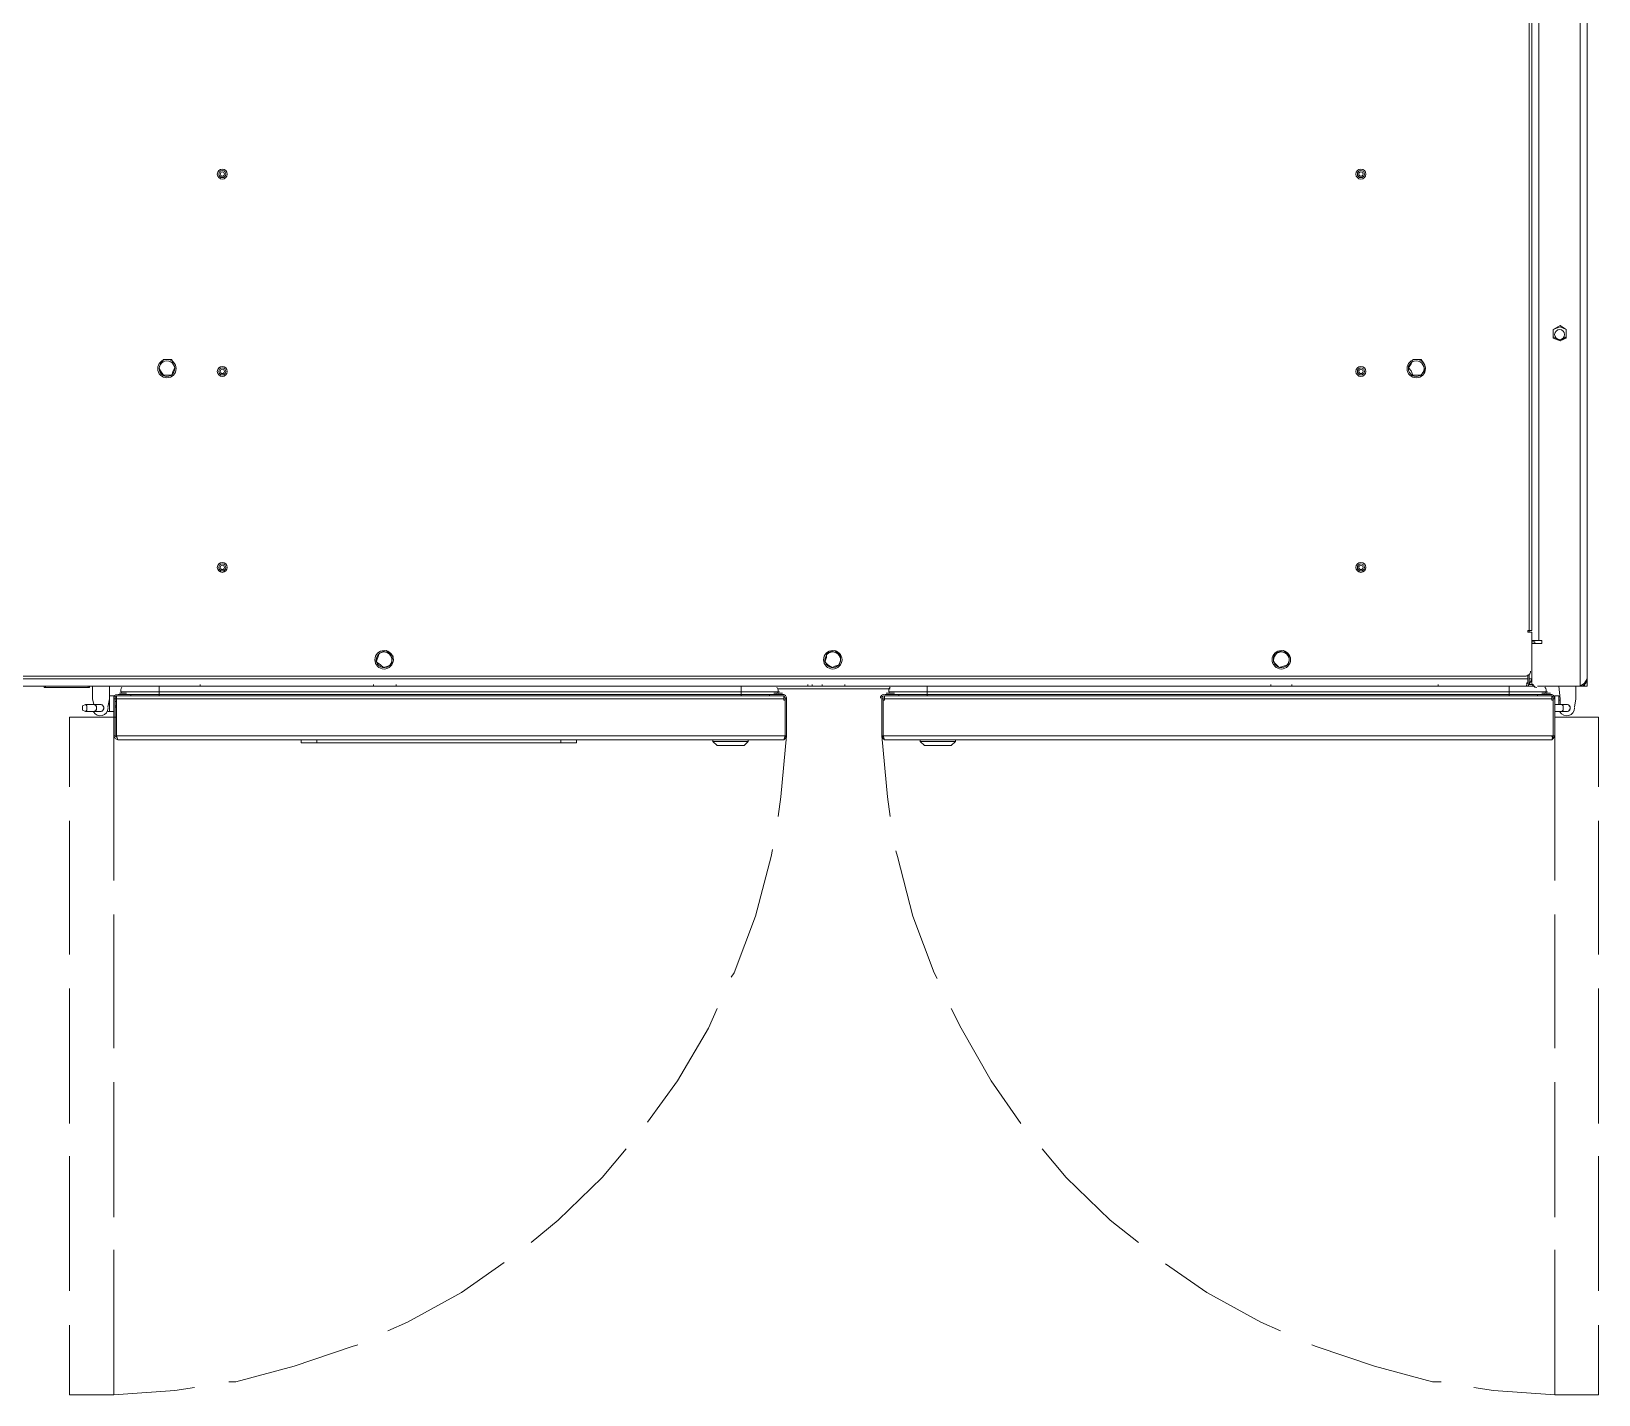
# Model space of a CAD drawing. Extents: x -3450 to 27857, y -1288 to 11880.
# Drawn here: x 25842.6 to 25982.5, y 75.9 to 197.5 of the extents above; entities that cross this region are included whole.
import ezdxf

# ---------------------------------------------------------------- set-up
doc = ezdxf.new("R2010")
doc.units = 0
doc.layers.add('188K-SM-03-F20-MECH-EQ-Y2257103$0$M-EQPM-AD', color=5, linetype='Continuous')

# ---------------------------------------------------------------- blocks, each defined once
blk = doc.blocks.new('188K-SM-03-F20-MECH-EQ-Y2257103$0$A$C9ea2c5c3')
at = {"lineweight": 13}
for points in [[(-1853.8, 2338.3), (-1893, 2338.3), (-1893, 2276.2)], [(-1781.6, 2331.9), (-1799.3, 2334.5), (-1853.8, 2338.3), (-1853.8, 2209.1)], [(-568.1, 2209.1), (-568.1, 2338.3), (-622.6, 2334.5), (-640.3, 2331.9)], [(-568.1, 2338.3), (-528.8, 2338.3), (-528.8, 2276.2)], [(-1637.2, 2293.9), (-1641, 2295.2), (-1692.9, 2312.9), (-1744.8, 2326.9), (-1752.4, 2326.9)], [(-670.7, 2326.9), (-677, 2326.9), (-729, 2312.9), (-780.9, 2295.2), (-786, 2293.9)], [(-1506.7, 2221.7), (-1543.4, 2247.1), (-1591.6, 2273.7), (-1609.3, 2281.3)], [(-812.6, 2281.3), (-830.3, 2273.7), (-878.4, 2247.1), (-916.4, 2220.5)], [(-1893, 2245.8), (-1893, 2125.5)], [(-528.8, 2245.8), (-528.8, 2125.5)], [(-1396.5, 2119.1), (-1418, 2144.5), (-1457.3, 2182.5), (-1482.6, 2202.7)], [(-940.5, 2202.7), (-964.6, 2182.5), (-1003.8, 2144.5), (-1025.4, 2119.1)], [(-1853.8, 2059.6), (-1853.8, 2179.9)], [(-568.1, 2059.6), (-568.1, 2179.9)], [(-1893, 2096.3), (-1893, 1976)], [(-1315.4, 1993.7), (-1324.3, 2011.5), (-1350.9, 2058.3), (-1377.5, 2096.3)], [(-1044.4, 2095.1), (-1071, 2058.3), (-1098.8, 2011.5), (-1106.4, 1993.7)], [(-528.8, 2096.3), (-528.8, 1976)], [(-1853.8, 1910.1), (-1853.8, 2029.2)], [(-568.1, 1910.1), (-568.1, 2029.2)], [(-1266, 1853.1), (-1267.3, 1858.2), (-1281.2, 1911.4), (-1300.2, 1962.1), (-1302.8, 1967.1)], [(-1119.1, 1965.9), (-1121.6, 1962.1), (-1140.6, 1911.4), (-1154.6, 1858.2), (-1155.8, 1851.9)], [(-1893, 1945.6), (-1893, 1826.5)], [(-528.8, 1945.6), (-528.8, 1826.5)], [(-1853.8, 1750.5), (-1853.8, 1879.7)], [(-568.1, 1750.5), (-568.1, 1879.7)], [(-1253.4, 1750.5), (-1258.4, 1805), (-1261, 1822.7)], [(-1160.9, 1822.7), (-1163.4, 1805), (-1168.5, 1750.5)], [(-1893, 1796.1), (-1893, 1734.1), (-1853.8, 1734.1)], [(-528.8, 1796.1), (-528.8, 1734.1), (-570.6, 1734.1)], [(-1853.8, 1750.5), (-1852.5, 1753.1), (-1851.2, 1754.3), (-1852.5, 1750.5)], [(-1852.5, 1717.6), (-1852.5, 1750.5), (-1853.8, 1750.5), (-1853.8, 1717.6)], [(-1851.2, 1751.8), (-1852.5, 1750.5), (-1852.5, 1718.9), (-1851.2, 1718.9), (-1851.2, 1717.6), (-1851.2, 1715.1), (-1255.9, 1715.1), (-1255.9, 1717.6), (-1255.9, 1718.9), (-1254.6, 1718.9), (-1254.6, 1750.5), (-1254.6, 1717.6)], [(-1254.6, 1750.5), (-1852.5, 1750.5)], [(-1851.2, 1754.3), (-1255.9, 1754.3)], [(-1319.2, 1754.3), (-1319.2, 1755.6)], [(-1287.6, 1754.3), (-1287.6, 1755.6)], [(-1254.6, 1750.5), (-1255.9, 1754.3), (-1254.6, 1753.1), (-1253.4, 1750.5)], [(-1253.4, 1717.6), (-1253.4, 1750.5), (-1254.6, 1750.5), (-1254.6, 1751.8)], [(-1168.5, 1717.6), (-1168.5, 1750.5), (-1167.2, 1750.5), (-1166, 1754.3), (-1167.2, 1753.1), (-1168.5, 1750.5)], [(-1167.2, 1717.6), (-1167.2, 1750.5), (-1167.2, 1718.9), (-1166, 1718.9), (-1166, 1717.6), (-1166, 1715.1), (-570.6, 1715.1), (-570.6, 1717.6), (-570.6, 1718.9), (-570.6, 1750.5), (-571.9, 1754.3), (-1166, 1754.3)], [(-1167.2, 1751.8), (-1167.2, 1750.5)], [(-1167.2, 1750.5), (-570.6, 1750.5)], [(-1134.3, 1754.3), (-1134.3, 1755.6)], [(-1102.6, 1754.3), (-1102.6, 1755.6)], [(-735.3, 1754.3), (-735.3, 1756.9), (-749.2, 1756.9), (-967.1, 1756.9), (-981, 1756.9), (-981, 1754.3)], [(-967.1, 1756.9), (-967.1, 1754.3)], [(-749.2, 1754.3), (-749.2, 1756.9)], [(-571.9, 1754.3), (-569.4, 1753.1), (-568.1, 1750.5)], [(-569.4, 1750.5), (-570.6, 1751.8)], [(-570.6, 1717.6), (-569.4, 1717.6), (-569.4, 1750.5), (-568.1, 1750.5), (-568.1, 1717.6)], [(-1872.8, 1706.2), (-1872.8, 1717.6), (-1871.5, 1725.2)], [(-1865.2, 1729), (-1860.1, 1729), (-1853.8, 1729)], [(-1865.2, 1722.7), (-1860.1, 1722.7), (-1853.8, 1722.7)], [(-1860.1, 1729), (-1861.4, 1727.7), (-1861.4, 1726.5), (-1861.4, 1725.2), (-1861.4, 1723.9), (-1860.1, 1722.7)], [(-1858.8, 1722.7), (-1858.8, 1717.6), (-1857.6, 1706.2)], [(-1857.6, 1722.7), (-1857.6, 1715.1), (-1853.8, 1715.1), (-1853.8, 1716.3), (-1853.8, 1717.6), (-1852.5, 1717.6), (-1852.5, 1716.3)], [(-1857.6, 1715.1), (-1857.6, 1722.7), (-1857.6, 1718.9)], [(-1852.5, 1729), (-1852.5, 1729)], [(-1852.5, 1729), (-1852.5, 1727.7)], [(-1852.5, 1723.9), (-1852.5, 1722.7)], [(-1852.5, 1722.7), (-1852.5, 1722.7)], [(-569.4, 1725.2), (-570.6, 1725.2)], [(-569.4, 1723.9), (-570.6, 1723.9)], [(-569.4, 1720.1), (-570.6, 1720.1)], [(-569.4, 1716.3), (-569.4, 1717.6), (-568.1, 1717.6), (-568.1, 1716.3), (-568.1, 1715.1), (-564.3, 1715.1), (-564.3, 1727.7)], [(-568.1, 1729), (-564.3, 1729), (-563, 1729)], [(-564.3, 1729), (-564.3, 1729)], [(-564.3, 1715.1), (-564.3, 1729)], [(-564.3, 1718.9), (-564.3, 1727.7)], [(-564.3, 1727.7), (-564.3, 1727.7)], [(-564.3, 1727.7), (-564.3, 1727.7)], [(-564.3, 1727.7), (-564.3, 1727.7)], [(-564.3, 1706.2), (-564.3, 1717.6), (-563, 1725.2)], [(-556.7, 1729), (-551.6, 1729), (-542.8, 1729), (-540.2, 1727.7), (-540.2, 1726.5), (-540.2, 1725.2), (-540.2, 1723.9), (-542.8, 1722.7), (-551.6, 1722.7), (-556.7, 1722.7)], [(-551.6, 1729), (-551.6, 1727.7), (-552.9, 1727.7), (-552.9, 1726.5), (-552.9, 1725.2), (-552.9, 1723.9), (-551.6, 1723.9), (-551.6, 1722.7)], [(-550.4, 1722.7), (-549.1, 1717.6), (-549.1, 1706.2)], [(-542.8, 1729), (-544, 1727.7), (-544, 1726.5), (-544, 1725.2), (-544, 1723.9), (-542.8, 1722.7)], [(-540.2, 1726.5), (-540.2, 1725.2), (-540.2, 1726.5)], [(-1880.4, 1704.9), (-1880.4, 1706.2), (-1882.9, 1706.2), (-1882.9, 1703.7), (-1882.9, 1706.2), (-1880.4, 1706.2), (-1876.6, 1706.2), (-1880.4, 1703.7), (-1882.9, 1699.9), (-1881.6, 1703.7), (-1879.1, 1706.2), (-1876.6, 1706.2), (-1838.6, 1706.2)], [(-1879.1, 1706.2), (-1879.1, 1704.9)], [(-1876.6, 1706.2), (-1876.6, 477.5)], [(-1857.6, 1718.9), (-1858.8, 1718.9)], [(-1857.6, 1718.9), (-1857.6, 1718.9)], [(-1857.6, 1715.1), (-1857.6, 1715.1)], [(-1851.2, 1717.6), (-1255.9, 1717.6)], [(-1851.2, 1713.8), (-1838.6, 1713.8), (-1838.6, 1715.1), (-1851.2, 1715.1)], [(-1850, 1713.8), (-1850, 1713.8)], [(-1850, 1712.5), (-1842.4, 1712.5)], [(-1848.7, 1715.1), (-1848.7, 1715.1)], [(-1268.6, 1715.1), (-1293.9, 1715.1), (-1293.9, 1713.8), (-1813.2, 1713.8), (-1813.2, 1711.3), (-1847.4, 1711.3)], [(-1847.4, 1712.5), (-1847.4, 1712.5)], [(-1847.4, 1711.3), (-1846.2, 1711.3), (-1813.2, 1711.3), (-1293.9, 1711.3), (-1261, 1711.3), (-1259.7, 1711.3)], [(-1843.6, 1715.1), (-1843.6, 1715.1)], [(-1842.4, 1713.8), (-1842.4, 1713.8)], [(-1266, 1713.8), (-1293.9, 1713.8), (-1813.2, 1713.8), (-1841.1, 1713.8)], [(-1838.6, 1713.8), (-1813.2, 1713.8), (-1813.2, 1715.1), (-1293.9, 1715.1)], [(-1813.2, 1715.1), (-1838.6, 1715.1)], [(-1828.4, 1706.2), (-1836, 1706.2)], [(-1831, 1699.9), (-1833.5, 1699.9), (-1832.2, 1702.4), (-1829.7, 1706.2), (-1825.9, 1706.2), (-193.2, 1706.2)], [(-1829.7, 1696.1), (-1829.7, 1699.9), (-1829.7, 1702.4), (-1828.4, 1706.2), (-1825.9, 1706.2)], [(-1813.2, 1715.1), (-1813.2, 1715.1)], [(-1268.6, 1713.8), (-1293.9, 1713.8), (-1293.9, 1711.3), (-1813.2, 1711.3), (-1813.2, 1706.2)], [(-1813.2, 1713.8), (-1813.2, 1713.8)], [(-1813.2, 1711.3), (-1813.2, 1711.3)], [(-1619.4, 1704.9), (-1619.4, 1706.2), (-1749.9, 1706.2), (-1749.9, 1704.9)], [(-1220.4, 1704.9), (-1220.4, 1706.2), (-1600.4, 1706.2), (-1600.4, 1704.9)], [(-1293.9, 1715.1), (-1293.9, 1715.1)], [(-1293.9, 1713.8), (-1293.9, 1713.8)], [(-1259.7, 1711.3), (-1293.9, 1711.3), (-1293.9, 1706.2)], [(-1293.9, 1711.3), (-1293.9, 1711.3)], [(-1255.9, 1715.1), (-1268.6, 1715.1), (-1268.6, 1713.8), (-1255.9, 1713.8)], [(-1264.8, 1713.8), (-1264.8, 1713.8)], [(-1257.2, 1712.5), (-1264.8, 1712.5)], [(-1263.5, 1715.1), (-1263.5, 1715.1)], [(-1160.9, 1708.7), (-1261, 1708.7)], [(-1259.7, 1712.5), (-1259.7, 1712.5)], [(-1258.4, 1715.1), (-1258.4, 1715.1)], [(-1257.2, 1713.8), (-1257.2, 1713.8)], [(-1254.6, 1716.3), (-1254.6, 1717.6), (-1253.4, 1717.6), (-1253.4, 1716.3)], [(-1192.6, 1708.7), (-1229.3, 1708.7)], [(-1229.3, 1708.7), (-1229.3, 1708.7)], [(-1191.3, 1704.9), (-1191.3, 1706.2), (-1200.2, 1706.2), (-1200.2, 1704.9)], [(-1192.6, 1708.7), (-1192.6, 1708.7)], [(-820.2, 1704.9), (-820.2, 1706.2), (-1187.5, 1706.2), (-1187.5, 1704.9)], [(-1168.5, 1716.3), (-1168.5, 1717.6), (-1167.2, 1717.6), (-1167.2, 1716.3)], [(-1166, 1717.6), (-570.6, 1717.6)], [(-1166, 1713.8), (-1153.3, 1713.8), (-1153.3, 1715.1), (-1166, 1715.1)], [(-1164.7, 1713.8), (-1164.7, 1713.8)], [(-1164.7, 1712.5), (-1157.1, 1712.5)], [(-1163.4, 1715.1), (-1163.4, 1715.1)], [(-583.3, 1715.1), (-608.6, 1715.1), (-608.6, 1713.8), (-1128, 1713.8), (-1128, 1711.3), (-1162.2, 1711.3)], [(-1162.2, 1712.5), (-1162.2, 1712.5)], [(-574.4, 1711.3), (-575.7, 1711.3), (-608.6, 1711.3), (-1128, 1711.3), (-1160.9, 1711.3), (-1162.2, 1711.3)], [(-1158.4, 1715.1), (-1158.4, 1715.1)], [(-1157.1, 1713.8), (-1157.1, 1713.8)], [(-580.8, 1713.8), (-608.6, 1713.8), (-1128, 1713.8), (-1155.8, 1713.8)], [(-1153.3, 1713.8), (-1128, 1713.8), (-1128, 1715.1), (-608.6, 1715.1)], [(-1128, 1715.1), (-1153.3, 1715.1)], [(-1128, 1715.1), (-1128, 1715.1)], [(-583.3, 1713.8), (-608.6, 1713.8), (-608.6, 1711.3), (-1128, 1711.3), (-1128, 1706.2)], [(-1128, 1713.8), (-1128, 1713.8)], [(-1128, 1711.3), (-1128, 1711.3)], [(-645.4, 1704.9), (-645.4, 1706.2), (-799.9, 1706.2), (-799.9, 1704.9)], [(-608.6, 1715.1), (-608.6, 1715.1)], [(-608.6, 1713.8), (-608.6, 1713.8)], [(-574.4, 1711.3), (-608.6, 1711.3), (-608.6, 1706.2)], [(-608.6, 1711.3), (-608.6, 1711.3)], [(-571.9, 1715.1), (-583.3, 1715.1), (-583.3, 1713.8), (-571.9, 1713.8)], [(-579.5, 1713.8), (-579.5, 1713.8)], [(-573.2, 1712.5), (-579.5, 1712.5)], [(-578.2, 1715.1), (-578.2, 1715.1)], [(-574.4, 1712.5), (-574.4, 1712.5)], [(-573.2, 1715.1), (-573.2, 1715.1)], [(-573.2, 1713.8), (-573.2, 1713.8)], [(-570.6, 1718.9), (-570.6, 1718.9)], [(-564.3, 1718.9), (-564.3, 1718.9)], [(-564.3, 1718.9), (-564.3, 1718.9)], [(-564.3, 1715.1), (-564.3, 1715.1)], [(-545.3, 1707.5), (-546.6, 1707.5), (-546.6, 1706.2)], [(-507.3, 1706.2), (-507.3, 1707.5), (-545.3, 1707.5), (-545.3, 1706.2)], [(-506, 1706.2), (-506, 1707.5), (-507.3, 1707.5)], [(-1833.5, 475), (-1876.6, 475), (-1876.6, 477.5), (-1879.1, 477.5), (-1881.6, 480.1), (-1882.9, 483.9), (-1882.9, 1699.9), (-1882.9, 1703.7)], [(-1882.9, 1703.7), (-1882.9, 1703.7)], [(-1880.4, 1703.7), (-1881.6, 1703.7)], [(-1831, 1658.1), (-1831, 1656.8), (-1829.7, 1656.8), (-1829.7, 1658.1), (-1833.5, 1658.1), (-1833.5, 1692.3), (-1833.5, 1702.4), (-1832.2, 1702.4)], [(-1833.5, 1702.4), (-1833.5, 1702.4)], [(-1831, 1703.7), (-1832.2, 1702.4)], [(-1828.4, 1703.7), (-1831, 1703.7), (-1831, 1696.1)], [(-189.4, 1699.9), (-1829.7, 1699.9)], [(-191.9, 1697.3), (-1828.4, 1697.3)], [(-1833.5, 1665.7), (-1834.8, 1665.7), (-1836, 1665.7), (-1839.8, 1665.7), (-1842.4, 1665.7), (-1842.4, 1668.2), (-1833.5, 1668.2)], [(-1839.8, 481.3), (-1839.8, 1665.7)], [(-1833.5, 1666.9), (-1836, 1666.9), (-1836, 1668.2)], [(-1831, 1656.8), (-1833.5, 1656.8), (-1833.5, 779), (-1831, 779), (-189.4, 779), (-186.8, 779), (-186.8, 537.1), (-189.4, 537.1), (-190.6, 537.1), (-190.6, 535.8), (-186.8, 535.8), (-186.8, 63.3), (-186.8, 50.7), (-185.6, 50.7), (-185.6, 48.1), (-184.3, 48.1)], [(-1831, 1656.8), (-1831, 779), (-1831, 533.3)], [(-1833.5, 1412.3), (-1833.5, 1412.3)], [(-1833.5, 1371.8), (-1833.5, 1371.8)]]:
    blk.add_lwpolyline(points, dxfattribs=at)
for points in [[(-1319.2, 1755.6), (-1287.6, 1755.6), (-1291.4, 1759.4), (-1315.4, 1759.4)], [(-1134.3, 1755.6), (-1102.6, 1755.6), (-1106.4, 1759.4), (-1130.5, 1759.4)], [(-1834.8, 1704.9), (-1831, 1704.9)], [(-1608, 1689.7), (-1605.5, 1687.2), (-1603, 1684.7), (-1603, 1680.9), (-1604.2, 1677.1), (-1608, 1675.8), (-1611.8, 1674.5), (-1614.4, 1677.1), (-1616.9, 1679.6), (-1616.9, 1683.4), (-1615.6, 1687.2), (-1611.8, 1688.5)], [(-1209, 1689.7), (-1205.2, 1687.2), (-1202.7, 1684.7), (-1204, 1680.9), (-1204, 1677.1), (-1207.8, 1675.8), (-1211.6, 1674.5), (-1214.1, 1677.1), (-1216.6, 1679.6), (-1216.6, 1683.4), (-1215.4, 1687.2), (-1211.6, 1688.5)], [(-808.8, 1689.7), (-806.2, 1687.2), (-802.4, 1684.7), (-803.7, 1680.9), (-805, 1677.1), (-807.5, 1675.8), (-811.3, 1674.5), (-813.8, 1677.1), (-817.6, 1679.6), (-816.4, 1683.4), (-816.4, 1687.2), (-812.6, 1688.5)], [(-1734.7, 1428.8), (-1730.9, 1428.8), (-1727.1, 1428.8), (-1725.8, 1425), (-1723.3, 1422.5), (-1725.8, 1418.7), (-1727.1, 1414.9), (-1730.9, 1414.9), (-1734.7, 1414.9), (-1737.2, 1418.7), (-1738.5, 1422.5), (-1737.2, 1425)], [(-620, 1428.8), (-616.2, 1428.8), (-612.4, 1428.8), (-609.9, 1425), (-608.6, 1422.5), (-609.9, 1418.7), (-612.4, 1414.9), (-616.2, 1414.9), (-620, 1414.9), (-621.3, 1418.7), (-622.6, 1422.5), (-621.3, 1425)], [(-1863.9, 1395.9), (-1858.8, 1398.4), (-1852.5, 1395.9), (-1852.5, 1388.3), (-1858.8, 1384.5), (-1863.9, 1388.3)], [(-1858.8, 1385.7), (-1863.9, 1388.3), (-1863.9, 1394.6), (-1858.8, 1398.4), (-1852.5, 1394.6), (-1852.5, 1388.3)]]:
    blk.add_lwpolyline(points, close=True, dxfattribs=at)
for points in [[(-1616.8, 1684.1, 0.26792), (-1614.5, 1677.5, 0.267952), (-1607.6, 1676.2, 0.267933), (-1603.1, 1681.5, 0.26792), (-1605.4, 1688, 0.267952), (-1612.2, 1689.3, 0.267933)], [(-1216.5, 1684.1, 0.26792), (-1214.2, 1677.5, 0.267952), (-1207.4, 1676.2, 0.267933), (-1202.8, 1681.5, 0.26792), (-1205.1, 1688, 0.267952), (-1212, 1689.3, 0.267933)], [(-816.2, 1684.1, 0.26792), (-813.9, 1677.5, 0.267952), (-807.1, 1676.2, 0.267933), (-802.5, 1681.5, 0.26792), (-804.8, 1688, 0.267952), (-811.7, 1689.3, 0.267933)], [(-1736.3, 1419.6, 0.267961), (-1730.3, 1416.1, 0.267961), (-1724.2, 1419.6, 0.267957), (-1724.2, 1426.6, 0.267961), (-1730.3, 1430.1, 0.267961), (-1736.3, 1426.6, 0.267957)], [(-621.6, 1419.6, 0.267961), (-615.6, 1416.1, 0.267961), (-609.6, 1419.6, 0.267957), (-609.6, 1426.6, 0.267961), (-615.6, 1430.1, 0.267961), (-621.6, 1426.6, 0.267957)]]:
    blk.add_lwpolyline(points, format="xyb", close=True, dxfattribs=at)
for centre, radius in [((-1609.9, 1682.8), 8.23), ((-1209.7, 1682.8), 8.23), ((-809.4, 1682.8), 8.23), ((-1680.9, 1600.4), 4.43), ((-1680.9, 1600.4), 3.17), ((-1680.9, 1600.4), 1.9), ((-665, 1600.4), 4.43), ((-665, 1600.4), 3.17), ((-665, 1600.4), 1.9), ((-1730.3, 1423.1), 8.23), ((-1680.9, 1425.6), 4.43), ((-1680.9, 1425.6), 3.17), ((-1680.9, 1425.6), 1.9), ((-665, 1425.6), 4.43), ((-665, 1425.6), 3.17), ((-665, 1425.6), 1.9), ((-615.6, 1423.1), 8.23), ((-1858.2, 1392.7), 4.43), ((-1858.2, 1392.7), 4.43), ((-1680.9, 1249.6), 4.43), ((-1680.9, 1249.6), 3.17), ((-1680.9, 1249.6), 1.9), ((-665, 1249.6), 4.43), ((-665, 1249.6), 3.17), ((-665, 1249.6), 1.9)]:
    blk.add_circle(centre, radius, dxfattribs=at)
for centre, radius, start, end in [((-1864.5, 1725.8), 6.97, 29.9984, 180.002), ((-1864.5, 1725.8), 3.17, 79.9931, 280.0069), ((-1864.5, 1725.8), 3.17, 89.9957, 270.0043), ((-556.1, 1725.8), 6.97, 29.9984, 180.002), ((-556.1, 1725.8), 3.17, 79.9931, 280.0069), ((-556.1, 1725.8), 3.17, 89.9957, 270.0043), ((-1850.6, 1717), 3.17, 179.9957, 270.0043), ((-1850.6, 1717), 1.9, 179.9909, 270.0091), ((-1845.5, 1714.4), 1.9, 229.803, 310.197), ((-1840.5, 1710.6), 5.7, 162.1019, 215.5869), ((-1837.9, 1703), 4.43, 359.9977, 90.0023), ((-1265.4, 1710.6), 5.7, 324.4131, 17.8981), ((-1255.3, 1717), 1.9, 269.9909, 0.0091), ((-1255.3, 1717), 3.17, 269.9957, 0.0043), ((-1165.3, 1717), 3.17, 179.9957, 270.0043), ((-1165.3, 1717), 1.9, 179.9909, 270.0091), ((-1160.3, 1714.4), 1.9, 229.803, 310.197), ((-1155.2, 1710.6), 5.7, 162.1019, 215.5869), ((-580.1, 1710.6), 5.7, 324.4131, 17.8981), ((-571.3, 1717), 1.9, 269.9909, 0.0091), ((-571.3, 1717), 3.17, 269.9957, 0.0043), ((-1827.8, 1692.9), 4.43, 89.9977, 180.0023)]:
    blk.add_arc(centre, radius, start, end, dxfattribs=at)
blk = doc.blocks.new('188K-SM-03-F20-MECH-EQ-Y2257103')
at = {"layer": '188K-SM-03-F20-MECH-EQ-Y2257103$0$M-EQPM-AD', "lineweight": 0, "ltscale": 0.1, "xscale": 0.1, "yscale": 0.1, "zscale": 0.1, "rotation": 180}
blk.add_blockref('188K-SM-03-F20-MECH-EQ-Y2257103$0$A$C9ea2c5c3', (25793.184, 309.687), dxfattribs=at)

msp = doc.modelspace()

# ---------------------------------------------------------------- block references
msp.add_blockref('188K-SM-03-F20-MECH-EQ-Y2257103', (0, 0))

doc.saveas('drawing.dxf')
